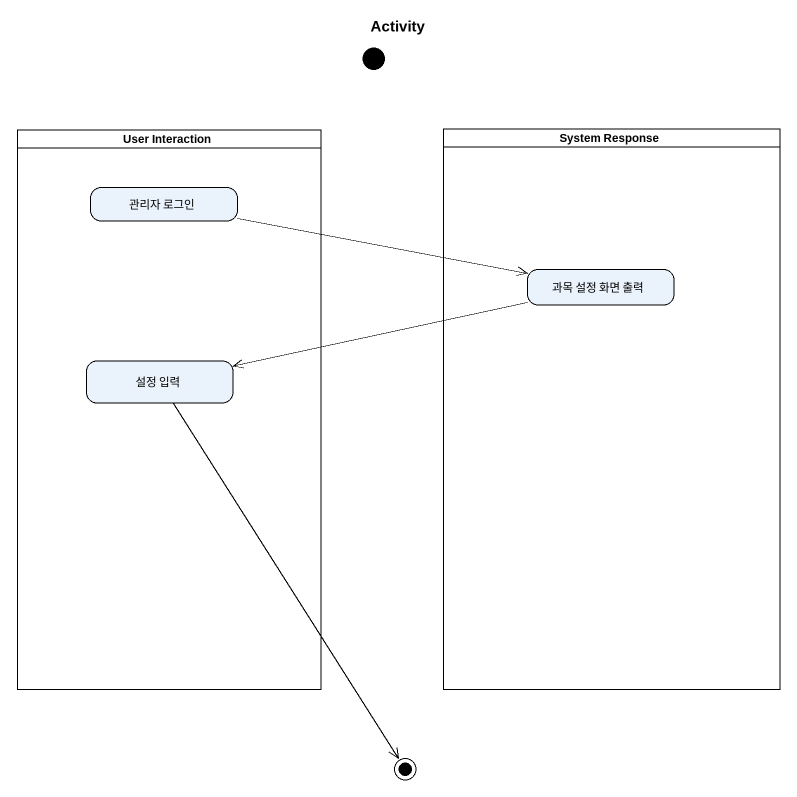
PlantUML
@startuml
title Activity
hide empty description
state initial1 <<start>>
state "User Interaction" as User_Interaction <<partition>> {
  state "관리자 로그인" as 관리자_로그인
  state "설정 입력" as 설정_입력
}
state "System Response" as System_Response <<partition>> {
  state "과목 설정 화면 출력" as 과목_설정_화면_출력
}
state final1 <<end>>
관리자_로그인 -right-> 과목_설정_화면_출력
과목_설정_화면_출력 -left-> 설정_입력
설정_입력 --> final1
@enduml
